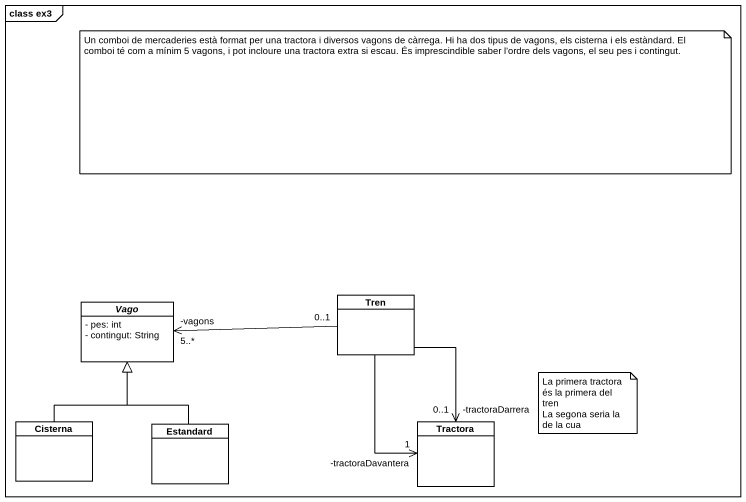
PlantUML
@startuml
mainframe class ex3
hide circle
hide empty members
skinparam classAttributeIconSize 0
abstract class Vago {
  - pes: int
  - contingut: String
}
class Tren
class Cisterna
class Estandard
class Tractora
Tren "0..1" -left-> "-vagons\n5..*" Vago
Tren --> "-tractoraDavantera\n1" Tractora
Tren --> "-tractoraDarrera\n0..1" Tractora
Cisterna -up-|> Vago
Estandard -up-|> Vago
note as N1
  Un comboi de mercaderies està format per una tractora i diversos vagons de càrrega. Hi ha dos tipus de vagons, els cisterna i els estàndard. El comboi té com a mínim 5 vagons, i pot incloure una tractora extra si escau. És imprescindible saber l’ordre dels vagons, el seu pes i contingut.
end note
note as N2
  La primera tractora és la primera del tren
  La segona seria la de la cua
end note
@enduml
